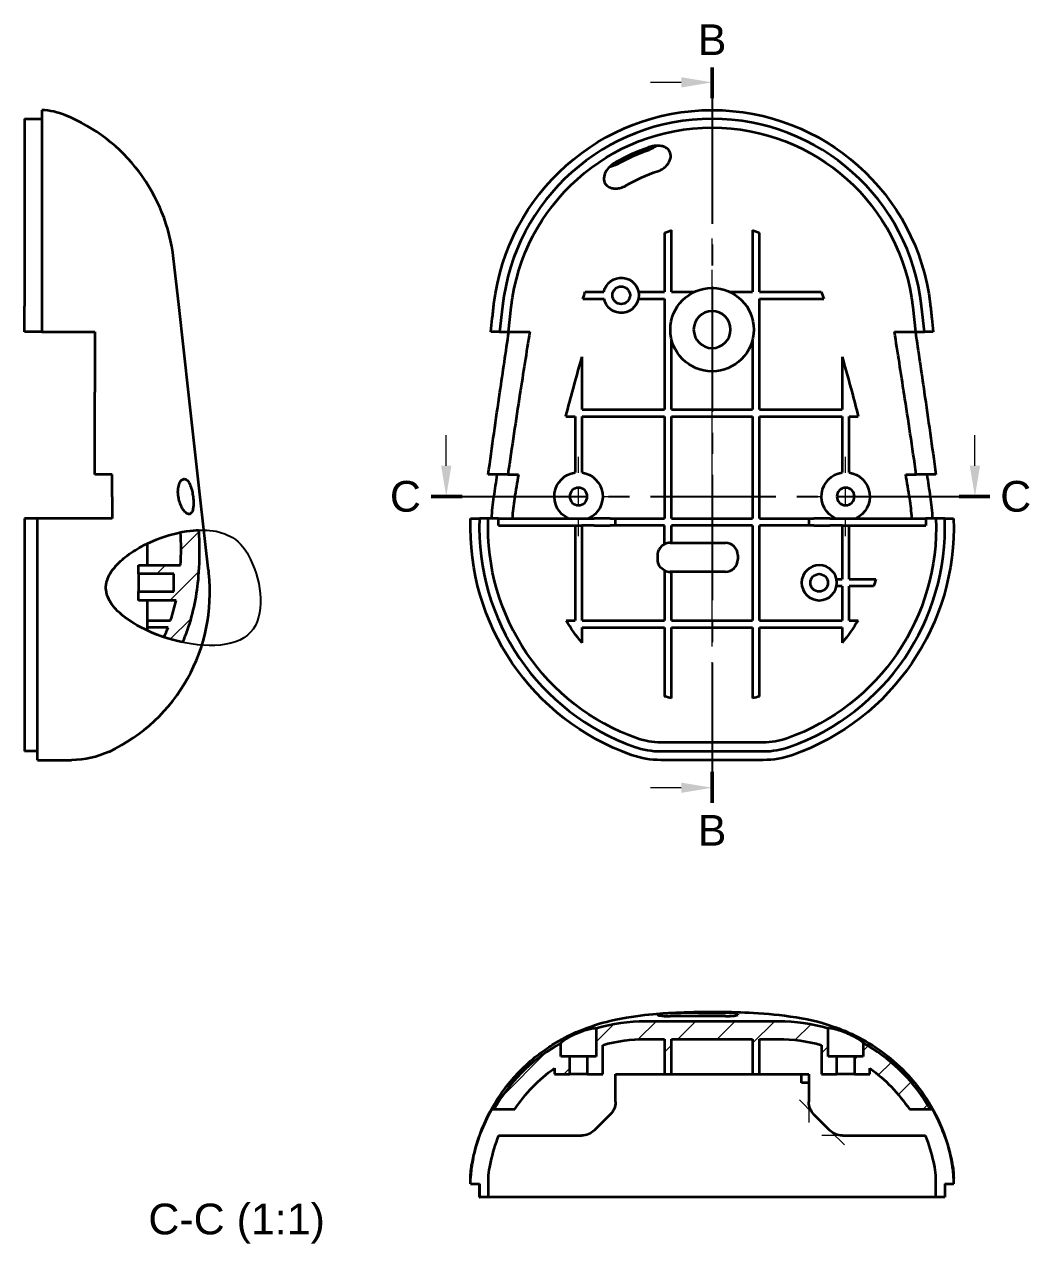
# Model space of a CAD drawing. Header units: millimetres. Extents: x 33 to 268, y 17 to 193.
# Drawn here: x 32.8 to 147.2, y 16.5 to 155.3 of the extents above; entities that cross this region are included whole.
import ezdxf

# ---------------------------------------------------------------- set-up
doc = ezdxf.new("R2010")
doc.units = ezdxf.units.MM
doc.header["$LTSCALE"] = 0.75
doc.linetypes.add('CENTER2', pattern=[28.575000000000003, 19.05, -3.175, 3.175, -3.175])
for name, color, linetype, lineweight in [('Breakout Section', 7, 'Continuous', 25), ('Edge Extensions', 7, 'Continuous', 18), ('Hatching', 7, 'Continuous', 18), ('Section Lines', 7, 'CENTER2', 18), ('Smart Centers', 7, 'CENTER2', 18), ('View Labels', 7, 'Continuous', 18), ('Visible', 7, 'Continuous', 35)]:
    doc.layers.add(name, color=color, linetype=linetype, lineweight=lineweight)
doc.styles.get("Standard").update_dxf_attribs({"font": 'arial.ttf'})
pattern_1 = [(45, (0, 0), (-2.245064030267288, 2.245064030267288), [])]

# ---------------------------------------------------------------- blocks, each defined once
blk = doc.blocks.new('*U7')
at = {"layer": 'Smart Centers', "color": 0, "ltscale": 0.75, "transparency": 16777216}
blk.add_line((0, -36.450011), (0, 43.844778), dxfattribs=at)
blk = doc.blocks.new('*U10')
at = {"layer": 'Smart Centers', "color": 0, "ltscale": 0.75, "transparency": 16777216}
for p, q in [((0, 2.678906), (0, 4.5)), ((-15.058529, 0), (-2.678906, 0)), ((2.678906, 0), (4.5, 0)), ((0, -4.5), (0, -2.678906))]:
    blk.add_line(p, q, dxfattribs=at)
at = {"layer": 'Smart Centers', "color": 0, "linetype": 'Continuous', "ltscale": 0.75, "transparency": 16777216}
for p, q in [((-0.892969, 0), (0.892969, 0)), ((0, -0.892969), (0, 0.892969))]:
    blk.add_line(p, q, dxfattribs=at)
blk = doc.blocks.new('*U11')
at = {"layer": 'Smart Centers', "color": 0, "ltscale": 0.75, "transparency": 16777216}
for p, q in [((0, 2.678906), (0, 4.5)), ((-4.5, 0), (-2.678906, 0)), ((2.678906, 0), (14.716504, 0)), ((0, -4.5), (0, -2.678906))]:
    blk.add_line(p, q, dxfattribs=at)
at = {"layer": 'Smart Centers', "color": 0, "linetype": 'Continuous', "ltscale": 0.75, "transparency": 16777216}
for p, q in [((-0.892969, 0), (0.892969, 0)), ((0, -0.892969), (0, 0.892969))]:
    blk.add_line(p, q, dxfattribs=at)
blk = doc.blocks.new('*U40')
at = {"layer": 'Edge Extensions', "color": 0, "ltscale": 0.75, "transparency": 16777216}
for p, q in [((0.585786, -0.585786), (-1.06066, 1.06066)), ((0, 0.828427), (0, -1.5))]:
    blk.add_line(p, q, dxfattribs=at)
blk = doc.blocks.new('*U41')
at = {"layer": 'Edge Extensions', "color": 0, "ltscale": 0.75, "transparency": 16777216}
for p, q in [((0.828427, 0), (-1.5, 0)), ((-0.585786, 0.585786), (1.06066, -1.06066))]:
    blk.add_line(p, q, dxfattribs=at)

msp = doc.modelspace()

# ---------------------------------------------------------------- hatches: boundary and pattern name
at = {"layer": 'Hatching'}
h = msp.add_hatch(dxfattribs=at)
h.set_pattern_fill('ANSI31', color=256, style=0)
h.set_pattern_definition(pattern_1)
edge = h.paths.add_edge_path(flags=0)
edge.add_spline(control_points=[(50.77186074968302, 84.96019929229087), (50.96413172377165, 85.40846996415198), (51.14436694290463, 85.87169608124535), (52.00522757813907, 88.33890638145667), (52.40182889329752, 90.39200039693068), (52.68521947168276, 93.78038823758915), (52.70969663099924, 95.0698919039225), (52.6626026362162, 96.81415531388728), (52.64238352540086, 97.27753750747065), (52.61536059919903, 97.73969380846388)], knot_values=[-1.666904051452749, -1.666904051452749, -1.666904051452749, -1.666904051452749, -1.540714313881144, -1.540714313881144, -1.016215271734315, -1.016215271734315, -0.6973387276588906, -0.6973387276588906, -0.5824196419992154, -0.5824196419992154, -0.5824196419992154, -0.5824196419992154], degree=3, periodic=0)
edge.add_spline(control_points=[(50.56080414735261, 97.48692197190692), (50.80385933605175, 97.53603819591038), (51.03176765595782, 97.57563262672873), (51.82954002482909, 97.69655666282154), (52.2888177293271, 97.72751944829805), (52.61536059919903, 97.73969380846388)], knot_values=[4.041898615088183, 4.041898615088183, 4.041898615088183, 4.041898615088183, 4.180666245007945, 4.180666245007945, 4.564360746703689, 4.564360746703689, 4.564360746703689, 4.564360746703689], degree=3, periodic=0)
edge.add_line((50.56080414735261, 97.48692197190692), (50.56085186052247, 97.48675880482627))
edge.add_spline(control_points=[(50.56085186052248, 97.48675880482627), (50.6167950050704, 96.40240999215098), (50.63081174121276, 95.30400239139632), (50.58221771105986, 94.06145799161858), (50.57467765531456, 93.90063497921133), (50.56584322750626, 93.73996494215761)], knot_values=[-0.4884053812743921, -0.4884053812743921, -0.4884053812743921, -0.4884053812743921, -0.1664564522186676, -0.1664564522186676, -0.1185431946156045, -0.1185431946156045, -0.1185431946156045, -0.1185431946156045], degree=3, periodic=0)
edge.add_line((50.56584322750626, 93.73996494215761), (45.77924642957712, 93.73996494215761))
edge.add_line((45.77924642957712, 93.73996494215758), (45.77924642957712, 92.73996094212958))
edge.add_line((45.77924642957712, 92.73996094212961), (49.77924642957712, 92.73996094212961))
edge.add_line((49.77924642957712, 92.73996094212961), (49.77924642957712, 90.73997694219356))
edge.add_line((49.77924642957712, 90.73997694219356), (45.77924642957712, 90.73997694219356))
edge.add_line((45.77924642957712, 90.73997694219359), (45.77924642957712, 89.7399729421656))
edge.add_line((45.77924642957712, 89.7399729421656), (50.04185995827905, 89.7399729421656))
edge.add_spline(control_points=[(50.04185995827905, 89.73997294213324), (50.02262292662027, 89.65102133821038), (50.00283885787707, 89.56215174029921), (49.82592833422913, 88.7899378255574), (49.63767349933973, 88.1171707919521), (49.41559666334554, 87.45696894216161)], knot_values=[-1.12568353770662, -1.12568353770662, -1.12568353770662, -1.12568353770662, -1.098578984093929, -1.098578984093929, -0.8899405635062604, -0.8899405635062604, -0.8899405635062604, -0.8899405635062604], degree=3, periodic=0)
edge.add_line((49.41559666334554, 87.45696894216161), (46.77924642957711, 87.45696894216161))
edge.add_line((46.77924642957711, 87.45696894216161), (46.77924642957711, 86.65696894216161))
edge.add_line((46.77924642957711, 86.65696894216158), (49.12740046609301, 86.65696894216158))
edge.add_spline(control_points=[(49.12740046609302, 86.65696894216158), (48.98274051405585, 86.28097005220961), (48.82634542770767, 85.9090880792749), (48.65767425192518, 85.54163598907249)], knot_values=[-0.9839337597024634, -0.9839337597024634, -0.9839337597024634, -0.9839337597024634, -0.8620655015542276, -0.8620655015542276, -0.8620655015542276, -0.8620655015542276], degree=3, periodic=0)
edge.add_line((48.65767425192518, 85.54163598907249), (48.65838402863298, 85.54287140460626))
edge.add_spline(control_points=[(48.65838402863299, 85.54287140460626), (49.41978514615989, 85.28627659696224), (50.14233226944252, 85.09471248647436), (50.77186074968302, 84.96019929229087)], knot_values=[0, 0, 0, 0, 0.5126664677773839, 0.5126664677773839, 0.5126664677773839, 0.5126664677773839], degree=3, periodic=0)
h = msp.add_hatch(dxfattribs=at)
h.set_pattern_fill('ANSI31', color=256, style=0)
h.set_pattern_definition(pattern_1)
edge = h.paths.add_edge_path(flags=0)
edge.add_spline(control_points=[(93.85418031454245, 39.33466328416379), (92.9235142314592, 38.81998555302127), (92.03404506410072, 38.23027253918889), (89.37870801787474, 36.14212071070496), (87.8264809604434, 34.40741173871196), (86.60772025104478, 32.44462507428107)], knot_values=[-1.01342061316361, -1.01342061316361, -1.01342061316361, -1.01342061316361, -0.6931174677612315, -0.6931174677612315, 0, 0, 0, 0], degree=3, periodic=0)
edge.add_ellipse((103.6817432851864, 21.6909872279745), major_axis=(-12.48014875332408, 15.88520510308127), ratio=0.9900336785781508, start_angle=19.64146218851216, end_angle=21.74645515061977)
edge.add_line((86.22853008411197, 31.80774639329774), (88.59632473234727, 31.80774639329774))
edge.add_ellipse((103.6817432851864, 21.6909872279745), major_axis=(-11.2321338779916, 14.29668459277318), ratio=0.9900336785781508, start_angle=-2.57772938940451, end_angle=17.998134371966103, ccw=False)
edge.add_line((93.10418031454245, 36.47806451215612), (93.10418031454245, 35.80774639329773))
edge.add_line((93.10418031454245, 35.80774639329773), (94.85418031454245, 35.80774639329773))
edge.add_line((94.85418031454245, 35.80774639329773), (94.85418031454245, 37.80774639329774))
edge.add_line((94.85418031454245, 37.80774639329774), (93.85418031454245, 37.80774639329774))
edge.add_line((93.85418031454245, 37.80774639329774), (93.85418031454245, 39.33466328416378))
edge = h.paths.add_edge_path(flags=0)
edge.add_spline(control_points=[(135.5006403780404, 32.44462507428059), (134.2818143289958, 34.40751696673938), (132.7294866842035, 36.14230589192274), (130.0741105761229, 38.23040846333595), (129.1847390605818, 38.82004491264254), (128.2541803145424, 39.33466328416379)], knot_values=[-1.388275980473905, -1.388275980473905, -1.388275980473905, -1.388275980473905, -0.6950207525261611, -0.6950207525261611, -0.3747082073370206, -0.3747082073370206, -0.3747082073370206, -0.3747082073370206], degree=3, periodic=0)
edge.add_line((128.2541803145424, 39.33466328416379), (128.2541803145424, 37.80774639329775))
edge.add_line((128.2541803145424, 37.80774639329775), (127.2541803145424, 37.80774639329775))
edge.add_line((127.2541803145424, 37.80774639329775), (127.2541803145424, 35.80774639329775))
edge.add_line((127.2541803145424, 35.80774639329774), (129.0041803145425, 35.80774639329774))
edge.add_line((129.0041803145425, 35.80774639329774), (129.0041803145425, 36.47806451215612))
edge.add_ellipse((118.4266173438984, 21.6909872279745), major_axis=(11.23213387799159, 14.29668459277318), ratio=0.9900336785781508, start_angle=-17.99813437196599, end_angle=2.577729389404624, ccw=False)
edge.add_line((133.5120358967376, 31.80774639329775), (135.8798305449729, 31.80774639329775))
edge.add_ellipse((118.4266173438984, 21.6909872279745), major_axis=(12.4801487533239, 15.8852051030814), ratio=0.990033678578151, start_angle=338.2535448493796, end_angle=340.3585378114856)
edge = h.paths.add_edge_path(flags=0)
edge.add_line((97.85418031454245, 41.00523954809133), (97.85418031454245, 37.80774639329774))
edge.add_line((97.85418031454245, 37.80774639329774), (96.85418031454245, 37.80774639329774))
edge.add_line((96.85418031454245, 37.80774639329774), (96.85418031454245, 35.80774639329773))
edge.add_line((96.85418031454245, 35.80774639329773), (98.60418031454245, 35.80774639329773))
edge.add_line((98.60418031454246, 35.80774639329773), (98.60418031454246, 39.12214624277586))
edge.add_ellipse((103.6817432851864, 21.6909872279745), major_axis=(-11.2321338779916, 14.29668459277318), ratio=0.9900336785781508, start_angle=322.40142360381225, end_angle=338.08562701584674, ccw=False)
edge.add_line((103.5059021964811, 39.80324369292221), (105.6541803147068, 39.80324369292221))
edge.add_line((105.6541803147068, 39.80324369292221), (105.6541803147068, 35.80774639329774))
edge.add_line((105.6541803147068, 35.80774639329773), (106.4541803147218, 35.80774639329773))
edge.add_line((106.4541803147218, 35.80774639329773), (106.454180314271, 39.8032436929222))
edge.add_line((106.454180314271, 39.80324369292221), (115.6541803147065, 39.80324369292222))
edge.add_line((115.6541803147065, 39.80324369292221), (115.6541803147065, 35.80774639329773))
edge.add_line((115.6541803147065, 35.80774639329774), (116.4541803147213, 35.80774639329774))
edge.add_line((116.4541803147213, 35.80774639329774), (116.4541803142702, 39.80324369292221))
edge.add_line((116.4541803142702, 39.80324369292221), (118.6024584326038, 39.80324369292221))
edge.add_ellipse((118.4266173438984, 21.6909872279745), major_axis=(11.23213387799159, 14.29668459277318), ratio=0.9900336785781508, start_angle=21.914372984153204, end_angle=37.598576396187696, ccw=False)
edge.add_line((123.5041803145425, 39.12214624277618), (123.5041803145425, 35.80774639329774))
edge.add_line((123.5041803145425, 35.80774639329774), (125.2541803145424, 35.80774639329774))
edge.add_line((125.2541803145424, 35.80774639329774), (125.2541803145424, 37.80774639329774))
edge.add_line((125.2541803145424, 37.80774639329774), (124.2541803145424, 37.80774639329774))
edge.add_line((124.2541803145424, 37.80774639329774), (124.2541803145424, 41.00523954809133))
edge.add_ellipse((118.4266173438984, 21.6909872279745), major_axis=(12.4801487533239, 15.8852051030814), ratio=0.990033678578151, start_angle=21.36501486217365, end_angle=37.59857639618741)
edge.add_line((118.6219963313488, 41.81571663347194), (103.4863642977361, 41.81571663347194))
edge.add_ellipse((103.6817432851864, 21.6909872279745), major_axis=(-12.48014875332408, 15.88520510308127), ratio=0.9900336785781508, start_angle=322.4014236038119, end_angle=338.6349851378258)

# ---------------------------------------------------------------- linework, layer by layer
at = {"layer": 'Breakout Section', "transparency": 33554432}
msp.add_open_spline([(56.48196053900746, 96.8875466214954, -47.43014209861782), (52.16711974833145, 99.64533533982954, -47.43014209861784), (30.63417477085235, 90.36658658567256, -47.43014209861817), (61.11082934469028, 80.18162295735304, -47.43014209861782), (59.66623699874315, 93.1703286361283, -47.43014209861783), (57.37793491475523, 96.31489327338275, -47.43014209861782), (56.48196053900746, 96.8875466214954, -47.43014209861782)], degree=3, knots=[0, 0, 0, 0, 15.54369240295209, 32.75418316210468, 41.0414216639269, 44.26906105392358, 44.26906105392358, 44.26906105392358, 44.26906105392358], dxfattribs=at)
at = {"layer": 'Section Lines', "lineweight": 50}
for p, q in [((111.05418, 150.401747), (111.05418, 146.901747)), ((79.095651, 101.556969), (82.595651, 101.556969)), ((142.670685, 101.556969), (139.170685, 101.556969)), ((111.05418, 66.706958), (111.05418, 70.206958))]:
    msp.add_line(p, q, dxfattribs=at)
at = {"layer": 'Section Lines'}
for p, q in [((107.55418, 148.701747), (104.05418, 148.701747)), ((80.795651, 105.056969), (80.795651, 108.556969)), ((140.970685, 105.056969), (140.970685, 108.556969)), ((107.55418, 68.406958), (104.05418, 68.406958))]:
    msp.add_line(p, q, dxfattribs=at)
at = {"layer": 'Section Lines', "lineweight": 25}
for p, q in [((111.05418, 146.901747), (111.05418, 70.206958)), ((82.595651, 101.556969), (139.170685, 101.556969))]:
    msp.add_line(p, q, dxfattribs=at)
at = {"layer": 'Section Lines'}
for points in [[(107.55418, 149.28508), (111.05418, 148.701747), (107.55418, 148.118414)], [(81.378984, 105.056969), (80.795651, 101.556969), (80.212318, 105.056969)], [(141.554018, 105.056969), (140.970685, 101.556969), (140.387351, 105.056969)], [(107.55418, 68.990291), (111.05418, 68.406958), (107.55418, 67.823625)]]:
    msp.add_solid(points, dxfattribs=at)
at = {"layer": 'Visible', "extrusion": (0, 1, 0)}
for p, q in [((32.779246, 144.556969), (32.779246, 123.223636)), ((32.779246, 144.556969), (34.779246, 144.556969)), ((34.779246, 145.548637), (34.779246, 123.496291)), ((106.45418, 124.856969), (106.45418, 131.879878)), ((115.65418, 131.879878), (115.65418, 124.856969)), ((105.65418, 131.578078), (105.65418, 124.856969)), ((116.45418, 124.856969), (116.45418, 131.578078)), ((50.342187, 123.415634), (49.754383, 128.670626)), ((96.350344, 124.056969), (98.755076, 124.056969)), ((96.614315, 124.856969), (98.750177, 124.856969)), ((102.669284, 124.056969), (105.65418, 124.056969)), ((102.674183, 124.856969), (105.65418, 124.856969)), ((105.65418, 124.056969), (105.65418, 111.456969)), ((106.45418, 124.856969), (109.036137, 124.856969)), ((113.072224, 124.856969), (115.65418, 124.856969)), ((116.45418, 124.856969), (123.461101, 124.856969)), ((116.45418, 111.456969), (116.45418, 124.056969)), ((116.45418, 124.056969), (123.79248, 124.056969)), ((32.779246, 120.306969), (32.779246, 123.223636)), ((34.779246, 123.496291), (34.779246, 123.340286)), ((34.779246, 123.340286), (34.779246, 120.306969)), ((51.497056, 113.091056), (50.342187, 123.415634)), ((87.202789, 123.223636), (86.876695, 120.306969)), ((87.882926, 120.306969), (88.196597, 123.112524)), ((133.911764, 123.112524), (134.225435, 120.306969)), ((135.231665, 120.306969), (134.905572, 123.223636)), ((34.779246, 120.306969), (32.779246, 120.306969)), ((34.779246, 120.306969), (37.186294, 120.306969)), ((40.779246, 120.306969), (40.779246, 113.438279)), ((86.876695, 120.306969), (85.8717, 120.306969)), ((86.876695, 120.306969), (87.882926, 120.306969)), ((87.882926, 120.306969), (88.200518, 120.306969)), ((88.200518, 120.306969), (90.292028, 120.306969)), ((106.45418, 111.456969), (106.45418, 119.372697)), ((115.65418, 119.372697), (115.65418, 111.456969)), ((131.816333, 120.306969), (133.907842, 120.306969)), ((133.907842, 120.306969), (134.225435, 120.306969)), ((134.225435, 120.306969), (135.231665, 120.306969)), ((136.236661, 120.306969), (135.231665, 120.306969)), ((96.25418, 111.456969), (96.25418, 117.447109)), ((125.85418, 117.447109), (125.85418, 111.456969)), ((40.779246, 104.056969), (40.779246, 113.438279)), ((52.834917, 101.130527), (51.497056, 113.091056)), ((96.25418, 111.456969), (105.65418, 111.456969)), ((106.45418, 111.456969), (115.65418, 111.456969)), ((116.45418, 111.456969), (125.85418, 111.456969)), ((94.40886, 110.656969), (95.45418, 110.656969)), ((95.45418, 110.656969), (95.45418, 104.277723)), ((96.25418, 104.277723), (96.25418, 110.656969)), ((96.25418, 110.656969), (105.65418, 110.656969)), ((105.65418, 110.656969), (105.65418, 99.056969)), ((106.45418, 99.056969), (106.45418, 110.656969)), ((106.45418, 110.656969), (115.65418, 110.656969)), ((115.65418, 110.656969), (115.65418, 99.056969)), ((116.45418, 99.056969), (116.45418, 110.656969)), ((116.45418, 110.656969), (125.85418, 110.656969)), ((125.85418, 110.656969), (125.85418, 104.277723)), ((126.65418, 104.277723), (126.65418, 110.656969)), ((126.65418, 110.656969), (127.6995, 110.656969)), ((42.779246, 104.056969), (40.779246, 104.056969)), ((42.779246, 101.519552), (42.779246, 104.056969)), ((87.810185, 104.056969), (85.574612, 104.056969)), ((87.810185, 104.056969), (89.004985, 104.056969)), ((133.103376, 104.056969), (134.298176, 104.056969)), ((136.533749, 104.056969), (134.298176, 104.056969)), ((42.779246, 101.519552), (42.779246, 99.056969)), ((53.698992, 93.405658), (52.834917, 101.130527)), ((34.279246, 99.056969), (32.779246, 99.056969)), ((32.779246, 99.056969), (32.779246, 73.071255)), ((34.938413, 99.056969), (34.279246, 99.056969)), ((34.279246, 72.128398), (34.279246, 99.056969)), ((36.601706, 99.056969), (34.938413, 99.056969)), ((37.180806, 99.056969), (36.601706, 99.056969)), ((42.779246, 99.056969), (37.180806, 99.056969)), ((83.572368, 99.056969), (84.573055, 99.056969)), ((85.573796, 99.056969), (84.573055, 99.056969)), ((85.705012, 99.056969), (85.573796, 99.056969)), ((85.827681, 99.056969), (85.705012, 99.056969)), ((86.751367, 99.056969), (85.827681, 99.056969)), ((86.751367, 99.056969), (96.225753, 99.056969)), ((96.225753, 99.056969), (97.639967, 99.056969)), ((99.468394, 99.056969), (97.639967, 99.056969)), ((99.468394, 99.056969), (100.05418, 99.056969)), ((100.05418, 99.056969), (105.65418, 99.056969)), ((100.05418, 98.256969), (100.05418, 99.056969)), ((106.45418, 99.056969), (115.65418, 99.056969)), ((116.45418, 99.056969), (122.05418, 99.056969)), ((122.05418, 99.056969), (122.639967, 99.056969)), ((122.05418, 99.056969), (122.05418, 98.256969)), ((124.468394, 99.056969), (122.639967, 99.056969)), ((124.468394, 99.056969), (125.882607, 99.056969)), ((125.882607, 99.056969), (135.356994, 99.056969)), ((136.28068, 99.056969), (135.356994, 99.056969)), ((136.403349, 99.056969), (136.28068, 99.056969)), ((136.534565, 99.056969), (136.403349, 99.056969)), ((137.535306, 99.056969), (136.534565, 99.056969)), ((137.535306, 99.056969), (138.535992, 99.056969)), ((86.72626, 98.256969), (96.225753, 98.256969)), ((95.45418, 98.256969), (95.45418, 87.456969)), ((97.639967, 98.256969), (96.225753, 98.256969)), ((96.25418, 87.456969), (96.25418, 98.256969)), ((97.639967, 98.256969), (99.468394, 98.256969)), ((100.05418, 98.256969), (99.468394, 98.256969)), ((105.65418, 98.256969), (100.05418, 98.256969)), ((105.65418, 96.142198), (105.65418, 98.256969)), ((106.45418, 96.286969), (106.45418, 98.256969)), ((115.65418, 98.256969), (106.45418, 98.256969)), ((115.65418, 98.256969), (115.65418, 87.456969)), ((116.45418, 87.456969), (116.45418, 98.256969)), ((122.05418, 98.256969), (116.45418, 98.256969)), ((122.639967, 98.256969), (122.05418, 98.256969)), ((122.639967, 98.256969), (124.468394, 98.256969)), ((125.882607, 98.256969), (124.468394, 98.256969)), ((125.85418, 98.256969), (125.85418, 92.139969)), ((125.882607, 98.256969), (135.382101, 98.256969)), ((126.65418, 92.139969), (126.65418, 98.256969)), ((46.779246, 93.739965), (46.779246, 96.209601)), ((106.27418, 96.286969), (106.45418, 96.286969)), ((106.45418, 96.286969), (112.57418, 96.286969)), ((104.87418, 94.386969), (104.87418, 94.886969)), ((113.97418, 94.886969), (113.97418, 94.386969)), ((45.779246, 93.739965), (50.565843, 93.739965)), ((45.779246, 92.739961), (45.779246, 93.739965)), ((53.729789, 93.130334), (53.698992, 93.405658)), ((105.65418, 93.13174), (105.65418, 87.456969)), ((49.779246, 92.739961), (45.779246, 92.739961)), ((45.779246, 92.739961), (45.779246, 90.739977)), ((49.779246, 90.739977), (49.779246, 92.739961)), ((53.763933, 92.825085), (53.745825, 92.986969)), ((106.45418, 92.986969), (106.27418, 92.986969)), ((106.45418, 87.456969), (106.45418, 92.986969)), ((108.662883, 92.986969), (106.45418, 92.986969)), ((112.57418, 92.986969), (108.662883, 92.986969)), ((125.207772, 92.139969), (125.85418, 92.139969)), ((126.65418, 92.139969), (129.677251, 92.139969)), ((45.779246, 90.739977), (49.779246, 90.739977)), ((45.779246, 89.739973), (45.779246, 90.739977)), ((125.85418, 91.339969), (125.207772, 91.339969)), ((125.85418, 91.339969), (125.85418, 87.456969)), ((126.65418, 87.456969), (126.65418, 91.339969)), ((129.435859, 91.339969), (126.65418, 91.339969)), ((50.04186, 89.739973), (45.779246, 89.739973)), ((46.779246, 87.456969), (46.779246, 89.739973)), ((46.779246, 87.456969), (49.415597, 87.456969)), ((46.779246, 86.656969), (46.779246, 87.456969)), ((94.436379, 87.456969), (95.45418, 87.456969)), ((96.25418, 87.456969), (105.65418, 87.456969)), ((106.45418, 87.456969), (115.65418, 87.456969)), ((116.45418, 87.456969), (125.85418, 87.456969)), ((126.65418, 87.456969), (127.671982, 87.456969)), ((49.1274, 86.656969), (46.779246, 86.656969)), ((46.779246, 86.289726), (46.779246, 86.656969)), ((96.25418, 84.906852), (96.25418, 86.656969)), ((96.25418, 86.656969), (105.65418, 86.656969)), ((105.65418, 86.656969), (105.65418, 78.805842)), ((106.45418, 78.592443), (106.45418, 86.656969)), ((106.45418, 86.656969), (115.65418, 86.656969)), ((115.65418, 86.656969), (115.65418, 78.592443)), ((116.45418, 78.805842), (116.45418, 86.656969)), ((116.45418, 86.656969), (125.85418, 86.656969)), ((125.85418, 86.656969), (125.85418, 84.906852)), ((32.779246, 73.071255), (32.779246, 72.556969)), ((34.279246, 72.556969), (32.779246, 72.556969)), ((116.885132, 73.556969), (105.223228, 73.556969)), ((105.223228, 72.556969), (116.885132, 72.556969)), ((34.279246, 71.556969), (34.279246, 72.128398)), ((34.279246, 71.556969), (34.728204, 71.556969)), ((34.728204, 71.556969), (35.931827, 71.556969)), ((35.931827, 71.556969), (38.153341, 71.556969)), ((116.885132, 71.556969), (105.223228, 71.556969))]:
    msp.add_line(p, q, dxfattribs=at)
at = {"layer": 'Visible'}
for p, q in [((118.621996, 41.815717), (103.486364, 41.815717)), ((104.87418, 42.549874), (104.87418, 42.59096)), ((112.57418, 42.405199), (106.27418, 42.405199)), ((109.490249, 42.774325), (112.57418, 42.774325)), ((113.97418, 42.617726), (113.97418, 42.561798)), ((97.85418, 41.00524), (97.85418, 37.807746)), ((124.25418, 37.807746), (124.25418, 41.00524)), ((93.85418, 37.807746), (93.85418, 39.334663)), ((98.60418, 35.807746), (98.60418, 39.122146)), ((103.505902, 39.803244), (105.65418, 39.803244)), ((105.65418, 39.803244), (105.65418, 35.807746)), ((106.45418, 35.807746), (106.45418, 39.803244)), ((106.45418, 39.803244), (115.65418, 39.803244)), ((115.65418, 39.803244), (115.65418, 35.807746)), ((116.45418, 35.807746), (116.45418, 39.803244)), ((116.45418, 39.803244), (118.602458, 39.803244)), ((123.50418, 39.122146), (123.50418, 35.807746)), ((128.25418, 39.334663), (128.25418, 37.807746)), ((94.85418, 37.807746), (93.85418, 37.807746)), ((94.85418, 35.807746), (94.85418, 37.807746)), ((96.85418, 37.807746), (94.85418, 37.807746)), ((97.85418, 37.807746), (96.85418, 37.807746)), ((96.85418, 37.807746), (96.85418, 35.807746)), ((125.25418, 37.807746), (124.25418, 37.807746)), ((125.25418, 35.807746), (125.25418, 37.807746)), ((127.25418, 37.807746), (125.25418, 37.807746)), ((128.25418, 37.807746), (127.25418, 37.807746)), ((127.25418, 37.807746), (127.25418, 35.807746)), ((93.10418, 36.478065), (93.10418, 35.807746)), ((129.00418, 35.807746), (129.00418, 36.478065)), ((93.10418, 35.807746), (94.85418, 35.807746)), ((96.85418, 35.807746), (94.85418, 35.807746)), ((96.85418, 35.807746), (98.60418, 35.807746)), ((100.05418, 35.807746), (105.65418, 35.807746)), ((100.05418, 32.636174), (100.05418, 35.807746)), ((105.65418, 35.807746), (106.45418, 35.807746)), ((106.45418, 35.807746), (115.65418, 35.807746)), ((115.65418, 35.807746), (116.45418, 35.807746)), ((116.45418, 35.807746), (122.05418, 35.807746)), ((121.24818, 34.807746), (121.24818, 35.807746)), ((122.05418, 34.807746), (121.24818, 34.807746)), ((122.05418, 35.807746), (122.05418, 32.636174)), ((123.50418, 35.807746), (125.25418, 35.807746)), ((127.25418, 35.807746), (125.25418, 35.807746)), ((127.25418, 35.807746), (129.00418, 35.807746)), ((85.973175, 31.807746), (86.222855, 31.807746)), ((86.22853, 31.807746), (86.222855, 31.807746)), ((86.22853, 31.807746), (88.596325, 31.807746)), ((99.468394, 31.22196), (97.639967, 29.393533)), ((124.468394, 29.393533), (122.639967, 31.22196)), ((133.512036, 31.807746), (135.879831, 31.807746)), ((135.885505, 31.807746), (135.879831, 31.807746)), ((135.885505, 31.807746), (136.135185, 31.807746)), ((86.751367, 28.807746), (96.225753, 28.807746)), ((125.882607, 28.807746), (135.356994, 28.807746)), ((83.858768, 26.240718), (83.729, 25.630206)), ((83.747304, 25.630206), (83.870478, 26.209306)), ((85.827681, 25.791046), (85.705012, 25.214383)), ((136.403349, 25.214383), (136.28068, 25.791046)), ((138.237883, 26.209306), (138.361057, 25.630206)), ((138.249593, 26.240718), (138.379361, 25.630206)), ((83.55418, 23.307746), (83.55418, 23.966913)), ((83.572368, 23.307746), (83.572368, 23.966913)), ((85.573796, 23.966913), (85.573796, 21.807746)), ((136.534565, 21.807746), (136.534565, 23.966913)), ((138.535992, 23.966913), (138.535992, 23.307746)), ((138.55418, 23.307746), (138.55418, 23.966913)), ((83.572368, 23.307746), (83.55418, 23.307746)), ((83.572368, 23.307746), (84.573055, 23.307746)), ((84.55418, 23.307746), (84.55418, 21.807746)), ((84.573055, 23.307746), (84.573055, 21.807746)), ((137.535306, 23.307746), (137.535306, 21.807746)), ((137.535306, 23.307746), (138.535992, 23.307746)), ((137.55418, 23.307746), (137.55418, 21.807746)), ((138.55418, 23.307746), (138.535992, 23.307746)), ((84.55418, 21.807746), (84.573055, 21.807746)), ((85.573796, 21.807746), (84.573055, 21.807746)), ((102.55765, 21.807746), (85.573796, 21.807746)), ((105.223228, 21.807746), (102.55765, 21.807746)), ((116.885132, 21.807746), (105.223228, 21.807746)), ((119.55071, 21.807746), (116.885132, 21.807746)), ((136.534565, 21.807746), (119.55071, 21.807746)), ((137.535306, 21.807746), (136.534565, 21.807746)), ((137.535306, 21.807746), (137.55418, 21.807746))]:
    msp.add_line(p, q, dxfattribs=at)
for centre, radius in [((100.71218, 124.468969), 1), ((111.05418, 120.556969), 4.75), ((123.24818, 91.739969), 0.9999999999999984)]:
    msp.add_circle(centre, radius, dxfattribs=at)
at = {"layer": 'Visible', "extrusion": (1e-16, 0, -1)}
for centre, radius in [((-111.05418, 120.556969), 2.1), ((-95.85418, 101.556969), 1), ((-126.25418, 101.556969), 1), ((-123.24818, 91.739969), 1.999999999999999)]:
    msp.add_circle(centre, radius, dxfattribs=at)
at = {"layer": 'Visible'}
for centre, radius, start, end in [((34.414346, 137.556969), 8, 67.790148, 87.385689), ((29.878346, 126.447302), 20, 6.382364, 67.790148), ((111.05418, 120.556969), 24, 6.37937, 173.62063), ((111.05418, 98.056969), 26.49999999999999, 177.837382, 250.537049), ((111.05418, 98.056969), 26.49999999999999, 289.462951, 2.162618), ((16.798379, 95.568381), 33.8169297705647, 356.900616, 3.252039), ((106.27418, 94.886969), 1.4, 116.286321, 152.178502), ((106.27418, 94.886969), 1.399999999999999, 90, 116.286321), ((112.57418, 94.886969), 1.4, 0, 90), ((112.57418, 94.386969), 1.4, 270, 0), ((106.27418, 94.386969), 1.399999999999999, 243.713679, 270), ((33.887896, 90.601762), 20, 295.246755, 6.382364), ((28.991015, 94.287146), 21.53636177923347, 341.509567, 347.81087), ((105.223228, 81.556969), 8.999999999999972, 250.537049, 270), ((116.885132, 81.556969), 9.000000000000012, 270, 289.462951), ((108.865948, -39.196257), 81.97295947676209, 89.563635, 91.811843), ((112.588755, 31.415088), 11.35919477006055, 86.959199, 89.832255), ((103.445687, 21.991309), 19.81890325686061, 118.944191, 148.167237), ((118.662674, 21.991309), 19.81890306521366, 31.832763, 61.055809), ((91.567309, 23.966897), 7.994940688363953, 167.992178, 179.999888), ((91.569398, 23.966898), 5.995602164073748, 167.990923, 179.999859), ((130.538963, 23.966898), 5.995602164074015, 0.000141, 12.009077), ((130.541052, 23.966897), 7.994940688363194, 0.000112, 12.007822)]:
    msp.add_arc(centre, radius, start, end, dxfattribs=at)
at = {"layer": 'Visible', "extrusion": (1e-16, 0, -1)}
for centre, radius, start, end in [((-111.054168, 120.551202), 24.99765018119578, 6.766023, 173.233984), ((-111.05418, 120.556969), 23, 6.37937, 173.62063), ((-111.052378, 120.427748), 22.10109345763542, 60.406398, 70.799486), ((-111.048418, 120.237548), 21.99069155996975, 60.564953, 71.009009), ((-102.950117, 143.796444), 2.921176360496362, 232.285558, 251.185824), ((-98.808875, 141.8969), 2.88760424132468, 240.259703, 258.678639), ((-110.929994, 118.804373), 13.82033791664421, 67.558325, 71.103655), ((-111.178366, 118.804373), 13.82033791658383, 108.896345, 112.441675), ((-100.71218, 124.468969), 2.000000000000001, 11.186312, 348.111956), ((-95.85418, 101.556969), 2.750000000000001, 294.619977, 81.636398), ((-95.85418, 101.556969), 2.750000000000001, 98.363602, 245.380023), ((-126.25418, 101.556969), 2.750000000000001, 294.619977, 81.636398), ((-126.25418, 101.556969), 2.75, 98.363602, 245.380023), ((-111.05418, 98.056969), 27.5, 289.462951, 2.083942), ((-111.05418, 98.056969), 25.5, 289.462951, 2.24747), ((-111.05418, 98.056969), 25.5, 177.75253, 250.537049), ((-111.05418, 98.056969), 27.5, 177.916058, 250.537049), ((-106.27418, 94.886969), 1.400000000296935, 0, 27.821498), ((-106.27418, 94.386969), 1.399999999902257, 296.286321, 0), ((-110.959049, 97.311882), 19.23844913253592, 319.849015, 329.186123), ((-111.15769, 97.305909), 19.22819386099805, 210.811382, 220.15348), ((-111.051635, 97.433769), 19.3941270757335, 283.712729, 286.158983), ((-111.056725, 97.433769), 19.39412707572664, 253.841017, 256.287271), ((-105.223228, 81.556969), 7.999999999999978, 270, 289.462951), ((-116.885132, 81.556969), 8.000000000000012, 250.537049, 270), ((-105.223228, 81.556969), 10, 270, 289.462951), ((-116.885132, 81.556969), 10, 250.537049, 270)]:
    msp.add_arc(centre, radius, start, end, dxfattribs=at)
at = {"layer": 'Visible', "extrusion": (-2e-16, 0, -1)}
msp.add_arc((-38.153071, 81.556969), 10, 244.753245, 270, dxfattribs=at)
at = {"layer": 'Visible', "extrusion": (0, 0, -1)}
for centre, radius, start, end in [((-98.05418, 32.636174), 1.999999999999999, 180, 225), ((-124.05418, 32.636174), 1.999999999999999, 315, 0), ((-96.225753, 30.807746), 2, 225, 270), ((-125.882607, 30.807746), 2, 270, 315), ((-91.55418, 23.966913), 8, 0, 12), ((-130.55418, 23.966913), 8, 168, 180)]:
    msp.add_arc(centre, radius, start, end, dxfattribs=at)
at = {"layer": 'Visible', "extrusion": (1e-16, 0, -1)}
for centre, major_axis, ratio, start_param, end_param in [((97.304843, 28.992809), (15.81016563237815, 179.9073869604501), 0.1107415141696267, -1.150145889526155, -1.091961200538702), ((92.590967, -24.647437), (14.22914907101878, 161.9166482687596), 0.1107415141733793, -0.591298788566355, -0.5598479686516034), ((124.803517, 28.992809), (-15.81016563239631, 179.9073869605416), 0.1107415141695831, 1.091961200538974, 1.150145889526391), ((95.733551, 11.112727), (15.81016562030106, 179.9073869058985), 0.1107415141920228, -1.054045887124077, -1.037654709975019)]:
    msp.add_ellipse(centre, major_axis=major_axis, ratio=ratio, start_param=start_param, end_param=end_param, dxfattribs=at)
at = {"layer": 'Visible'}
for centre, major_axis, ratio, start_param, end_param in [((97.304843, 28.992809), (14.22914906973421, 161.916648267165), 0.1107415141683093, 1.03335515262608, 1.098501575526884), ((124.803517, 28.992809), (-14.22914906975207, 161.9166482672482), 0.1107415141682693, -1.098501575527157, -1.033355152626397), ((95.733551, 11.112727), (14.22914906709372, 161.9166482563217), 0.1107415141723528, 0.9691478954922959, 0.9896854983899867), ((126.374809, 11.112727), (-14.22914906713533, 161.9166482564941), 0.110741514172287, -0.9896854983907128, -0.9691478954930545), ((103.681743, 21.690987), (-12.48014875097321, 15.8852051049083), 0.9900336785764235, -0.6610670184372751, -0.376300619651784), ((106.27418, 42.561798), (-1.40000000001279, 2.7012e-12), 0.1118563101086608, 0.5911521629721466, 1.570796326795112), ((112.57418, 42.617726), (-1.400000014640128, 1.021035e-10), 0.111856308939975, 4.678217508778488, 4.712388980392847), ((112.57418, 42.561798), (1.399999999999635, 8.167e-13), 0.1118563101097117, 4.712388980384623, 6.28318530717437), ((112.57418, 42.617726), (-1.399999999999635, 1.1842e-12), 0.1118563101102754, 3.141592653597355, 4.255878133390347), ((118.426617, 21.690987), (12.48014875097156, 15.88520510490958), 0.9900336785764221, 0.3763006196516805, 0.6610670184371723), ((103.681743, 21.690987), (-12.48014872225191, 15.88520512768468), 0.9900336786218149, 0.3459914062239398, 0.383006710797092), ((118.426617, 21.690987), (12.48014875606185, 15.88520510091837), 0.9900336785726187, -0.3830067086642586, -0.3459914040886021)]:
    msp.add_ellipse(centre, major_axis=major_axis, ratio=ratio, start_param=start_param, end_param=end_param, dxfattribs=at)
at = {"layer": 'Visible', "extrusion": (1e-16, 0, -0.9999999999999998)}
msp.add_ellipse((129.517394, -24.647437), major_axis=(-14.22914907102551, 161.9166482687749), ratio=0.1107415141733932, start_param=0.5598479686517633, end_param=0.5912987885665048, dxfattribs=at)
at = {"layer": 'Visible', "extrusion": (1e-16, 0, -0.9999999999999996)}
msp.add_ellipse((126.374809, 11.112727), major_axis=(-15.81016562035876, 179.9073869061563), ratio=0.110741514191919, start_param=1.037654709975897, end_param=1.054045887124922, dxfattribs=at)
at = {"layer": 'Visible', "extrusion": (0, 0, -1)}
for centre, major_axis, ratio, start_param, end_param in [((103.681743, 21.690987), (-11.23213387797451, 14.29668459278414), 0.9900336785785295, 0.3859586706489169, 0.6610670185829491), ((118.426617, 21.690987), (11.23213387797276, 14.29668459278551), 0.9900336785785281, -0.6610670185828273, -0.3859586706487938), ((103.681743, 21.690987), (-11.23213387812229, 14.29668459267069), 0.9900336785780584, -0.3170821036767206, 0.0454421421260101), ((118.426617, 21.690987), (11.23213387812231, 14.29668459267068), 0.9900336785780603, -0.0454421421260114, 0.3170821036767186)]:
    msp.add_ellipse(centre, major_axis=major_axis, ratio=ratio, start_param=start_param, end_param=end_param, dxfattribs=at)
at = {"layer": 'Visible'}
for points, knots in [([(104.8752901279895, 138.5980955270988), (104.9495220820608, 138.6228962200669), (105.0223906238043, 138.6510110079826), (105.1870415730918, 138.7234553540073), (105.2767539483338, 138.7697314287171), (105.52120456187, 138.9152481442774), (105.662138532849, 139.0238174824759), (105.956699793136, 139.3069123143407), (106.087893754584, 139.4868739301439), (106.303151836084, 139.9057826039175), (106.357849124206, 140.1449722658657), (106.3455873712864, 140.5948185779081), (106.2720782146789, 140.8055574033524), (106.0220147052732, 141.1253202022143), (105.8648941393185, 141.2458642822969), (105.5047845124354, 141.4043112128051), (105.3166941614872, 141.4530282402381), (104.9459994439748, 141.4913855183478), (104.7746775094456, 141.4923683215095), (104.4487619744668, 141.4635264323388), (104.2985286994535, 141.4395501855876), (104.0574935430086, 141.3837309839006), (103.9681844204333, 141.3592969224133), (103.8474779464031, 141.3210755745386), (103.8155972128734, 141.3104794175827), (103.7838786148477, 141.299433346275)], [-0.9951181969385611, -0.9951181969385611, -0.9951181969385611, -0.9951181969385611, -0.9714900274764259, -0.9714900274764259, -0.9404680901118938, -0.9404680901118938, -0.8827322393640089, -0.8827322393640089, -0.8007735487274205, -0.8007735487274205, -0.6916192086139094, -0.6916192086139094, -0.5767915519231118, -0.5767915519231118, -0.4814720202087789, -0.4814720202087789, -0.4039594920341297, -0.4039594920341297, -0.3453517841777949, -0.3453517841777949, -0.2976950228272897, -0.2976950228272897, -0.2696376286605248, -0.2696376286605248, -0.2595100493482047, -0.2595100493482047, -0.2595100493482047, -0.2595100493482047]), ([(100.1378688085933, 139.6457556619054), (100.126545692201, 139.6393248836975), (100.1152550643582, 139.6328314930509), (100.0272021981072, 139.5815567517352), (99.9522928539136, 139.5341513148328), (99.76922258306878, 139.4088203680515), (99.664776046915, 139.3283525192495), (99.35358251770049, 139.060020587433), (99.17748587561437, 138.8621403126888), (98.89311167530649, 138.438430123973), (98.79716314307007, 138.2149329491676), (98.702121740047, 137.7469250595797), (98.72649426028511, 137.5076454295069), (98.90523632402619, 137.1185907966066), (99.04363172960984, 136.9604584068553), (99.37829924261132, 136.7491025330848), (99.55442670076809, 136.679808738857), (99.91507171628109, 136.6156880442259), (100.0884554201675, 136.608042780222), (100.4438085891324, 136.6434550387012), (100.6207529414769, 136.6825693864366), (100.8927677397751, 136.7789887609104), (100.9858020501524, 136.8185552904403), (101.1284754532989, 136.8896665528213), (101.1790109178564, 136.9170023648654), (101.2286495386524, 136.9459790853459)], [-1.220528994021872, -1.220528994021872, -1.220528994021872, -1.220528994021872, -1.216607804655008, -1.216607804655008, -1.18985639956625, -1.18985639956625, -1.149174780225582, -1.149174780225582, -1.059897938496804, -1.059897938496804, -0.9600550662526107, -0.9600550662526107, -0.8401273923356466, -0.8401273923356466, -0.7349991915966368, -0.7349991915966368, -0.6542029520772668, -0.6542029520772668, -0.5912157362374846, -0.5912157362374846, -0.5328297736681624, -0.5328297736681624, -0.5019834422856643, -0.5019834422856643, -0.484647685319463, -0.484647685319463, -0.484647685319463, -0.484647685319463]), ([(85.87170009051806, 120.3069689421616), (85.92807777329836, 120.8091142963156), (85.9844920793621, 121.3112801473553), (86.09814973998982, 122.3223685017279), (86.15539980996073, 122.8313422942597), (86.21268266040352, 123.3402857023272)], [-0.3052369338126919, -0.3052369338126919, -0.3052369338126919, -0.3052369338126919, -0.1536470780109902, -0.1536470780109902, 0, 0, 0, 0]), ([(86.21268266040352, 123.3402857023272), (86.21561019828916, 123.3662961242444), (86.21857652788638, 123.392302834044), (86.22458619007558, 123.4443042582732), (86.22762966573644, 123.4703002567573), (86.23071171301125, 123.4962910353588)], [-0.0157042606970225, -0.0157042606970225, -0.0157042606970225, -0.0157042606970225, -0.0078518636574333, -0.0078518636574333, 0, 0, 0, 0]), ([(135.87764891607, 123.4962910353588), (135.8807309653966, 123.4703002394663), (135.8837744430548, 123.4443042236892), (135.8897841051402, 123.3923027994503), (135.8927504327384, 123.3662961069453), (135.8956779686778, 123.3402857023272)], [-0.015704259182171, -0.015704259182171, -0.015704259182171, -0.015704259182171, -0.0078523910598061, -0.0078523910598061, 0, 0, 0, 0]), ([(135.8956779686778, 123.3402857023271), (135.9530381517979, 122.8306552132842), (136.010365469845, 122.3209942224489), (136.124022941256, 121.3099058471675), (136.1803599995673, 120.8084271912281), (136.2366605385632, 120.3069689421616)], [-0.3074808502381292, -0.3074808502381292, -0.3074808502381292, -0.3074808502381292, -0.1536263304916725, -0.1536263304916725, -0.002243885016761, -0.002243885016761, -0.002243885016761, -0.002243885016761]), ([(50.28774425441406, 101.6884078752879), (50.28593416751755, 101.7030004539204), (50.28421825078294, 101.7175511231751), (50.28259611201247, 101.7320531103018), (50.25512715303375, 101.9776267301704), (50.25355974870945, 102.2359465734899), (50.30823934261753, 102.6995468736558), (50.36395590136089, 102.9049669526416), (50.50637623373223, 103.2370901337463), (50.60570566587739, 103.3771492174482), (50.82219827034714, 103.5443799523835), (50.93913106764921, 103.5715233271156), (51.15420312874448, 103.5273263542953), (51.26785494957585, 103.4539096387028), (51.47960118102492, 103.202739088671), (51.57797747558106, 103.0248687712555), (51.73642690266206, 102.6365471371084), (51.80877421233162, 102.404364482973), (51.91457681212523, 101.9501650288592), (51.9531346194708, 101.7346267350031), (51.98084400383596, 101.5266740210671)], [-0.0043943920617428, -0.0043943920617428, -0.0043943920617428, -0.0043943920617428, 0, 0, 0, 0.0744137169822232, 0.0744137169822232, 0.1488274339644463, 0.1488274339644463, 0.2316425543268088, 0.2316425543268088, 0.3144576746891714, 0.3144576746891714, 0.3962726226197957, 0.3962726226197957, 0.4780875705504201, 0.4780875705504201, 0.554133376007114, 0.554133376007114, 0.6157333337158823, 0.6157333337158823, 0.6157333337158823, 0.6157333337158823]), ([(51.98084400383596, 101.5266740210671), (51.99742877932476, 101.4022090013048), (52.01007352589659, 101.2777643105099), (52.02821744744688, 101.0141917292973), (52.03231343351399, 100.876690320359), (52.02821358630171, 100.5767588048241), (52.01631640540108, 100.4201898287093), (51.96433852765586, 100.0825048389582), (51.91559202850112, 99.92136251626313), (51.77958866440713, 99.67225068387548), (51.69124930735415, 99.59447698800226), (51.48001213143107, 99.53814910710162), (51.35638941993602, 99.57032299305315), (51.10795903424151, 99.7402667146874), (50.98441142810043, 99.87145992570518), (50.76243156617784, 100.1970434612211), (50.66324724599144, 100.3815892712633), (50.4917983540181, 100.7932611724463), (50.41954504881869, 101.0163102644462), (50.33208559333434, 101.3952041432474), (50.30597316078092, 101.5414498757333), (50.28774425441406, 101.688407875288)], [-0.6701688367969467, -0.6701688367969467, -0.6701688367969467, -0.6701688367969467, -0.6324701292145495, -0.6324701292145495, -0.5892073318003654, -0.5892073318003654, -0.5339286346146334, -0.5339286346146334, -0.4565442655106743, -0.4565442655106743, -0.372839172208965, -0.372839172208965, -0.2810365834020923, -0.2810365834020923, -0.1944216473302754, -0.1944216473302754, -0.1179420748510435, -0.1179420748510435, -0.0445200690016088, -0.0445200690016088, 0, 0, 0, 0]), ([(50.77186074968086, 84.96019929229087), (49.42763838749852, 85.24742322147826), (47.65930314091747, 85.79476735754139), (45.00322609074828, 87.20670078448121), (44.09074171731663, 87.8314073024011), (42.95886121688272, 88.95410644849152), (42.60746931805988, 89.41185426703188), (42.22397551174617, 90.1909793299238), (42.10977698733768, 90.52914010808492), (42.04680444186488, 91.1125431108906), (42.04205274008018, 91.42169903531995), (42.20239144401785, 92.08092680753685), (42.30991496841852, 92.34887866899025), (42.60500600158775, 92.90946971236662), (42.80373300725659, 93.19514968513033), (43.36917018440362, 93.8851476406521), (43.80142346472712, 94.29674572094972), (44.88317625126183, 95.14969914986646), (45.50257798388338, 95.53752895638728), (47.00668719532404, 96.35497165266295), (47.95648486246864, 96.74922707475504), (49.79494167168377, 97.34076733322972), (50.59447495811764, 97.50934906008786), (51.8295400248262, 97.69655666282154), (52.28881772932436, 97.72751944829808), (52.61536059919672, 97.73969380846388)], [0, 0, 0, 0, 1.094688726496049, 1.094688726496049, 1.746169795680315, 1.746169795680315, 2.153117885909159, 2.153117885909159, 2.415332026417723, 2.415332026417723, 2.574749067955079, 2.574749067955079, 2.690917926382591, 2.690917926382591, 2.830704906392305, 2.830704906392305, 3.059206774319139, 3.059206774319139, 3.335530336904526, 3.335530336904526, 3.755515075163041, 3.755515075163041, 4.180666245007945, 4.180666245007945, 4.564360746703689, 4.564360746703689, 4.564360746703689, 4.564360746703689]), ([(52.61536059919672, 97.73969380846388), (52.64238352539724, 97.27753750747065), (52.6626026362137, 96.81415531388728), (52.7096966309964, 95.0698919039225), (52.68521947167937, 93.78038823758915), (52.40182889329481, 90.39200039693068), (52.00522757813633, 88.33890638145668), (51.14436694290271, 85.87169608124533), (50.96413172376924, 85.40846996415198), (50.77186074968086, 84.96019929229087)], [-1.666904051452749, -1.666904051452749, -1.666904051452749, -1.666904051452749, -1.551984965793074, -1.551984965793074, -1.233108421717649, -1.233108421717649, -0.708609379570821, -0.708609379570821, -0.5824196419992153, -0.5824196419992153, -0.5824196419992153, -0.5824196419992153]), ([(53.72978890708691, 93.13033448209661), (53.73466304723661, 93.08675946925698), (53.73845800027448, 93.05268450586195), (53.74380666907928, 93.00486818377645), (53.74535779321923, 92.99114800153389), (53.74573382687049, 92.98778624527496)], [-0.059210157712783, -0.059210157712783, -0.059210157712783, -0.059210157712783, -0.0295196690803614, -0.0295196690803614, 0, 0, 0, 0]), ([(83.85876785980508, 26.24071812971124), (84.30493842463329, 28.33978560296964), (85.05976174195348, 30.20144150404849), (86.9247248043248, 33.60626635684821), (88.05561961484455, 34.98891560575612), (90.56236564243225, 37.586145729294), (91.82628825790925, 38.47051156556336), (94.60896596099701, 40.22699222820847), (95.77617925103732, 40.68073164205816), (98.28114842088144, 41.61983780295122), (99.23942943105612, 41.82966936098455), (101.8602263781613, 42.39244110015351), (103.0696077352168, 42.51737235312975), (105.3399516954032, 42.72728848390943), (106.3198357081273, 42.79024223866872), (108.7797871674593, 42.9005615123151), (110.2752042353586, 42.92556687110482), (113.1159973209178, 42.90261490785269), (114.4552025862904, 42.86153345602724), (117.3401070167201, 42.69234475650409), (118.7997981072549, 42.57576401273763), (121.6746986059715, 42.10272040223389), (122.757515538593, 41.95819610279613), (125.6696727350045, 40.94266331929975), (126.5813821335268, 40.59994148751866), (128.7195865585963, 39.47286740454547), (129.7684727134292, 38.86624855908849), (131.9096460871296, 37.1599818344439), (132.8509553579679, 36.31591118273354), (135.2538196876667, 33.50397506041736), (136.8302728803155, 31.14500122007121), (137.9775475247515, 27.39215908246843), (138.125463601189, 26.82469995137945), (138.2495927692798, 26.24071812971124)], [-1.547018293517538, -1.547018293517538, -1.547018293517538, -1.547018293517538, -1.509587241575389, -1.509587241575389, -1.463223290284145, -1.463223290284145, -1.395361801086713, -1.395361801086713, -1.280762543712883, -1.280762543712883, -1.090446190954677, -1.090446190954677, -0.6906105286742951, -0.6906105286742951, -0.3812068699708251, -0.3812068699708251, 0.072084820258208, 0.072084820258208, 0.482781429296455, 0.482781429296455, 0.9736239523981103, 0.9736239523981103, 1.260321122957635, 1.260321122957635, 1.361635022005416, 1.361635022005416, 1.431301413152598, 1.431301413152598, 1.47547525225879, 1.47547525225879, 1.536604595921137, 1.536604595921137, 1.54701829351716, 1.54701829351716, 1.54701829351716, 1.54701829351716]), ([(106.2741802834771, 42.73571989964875), (106.1777400704632, 42.73248309208611), (106.0815873443353, 42.72839530838609), (105.8922803866553, 42.71887716461242), (105.7996593157204, 42.71346429669029), (105.5428769870559, 42.69647727224946), (105.391078055125, 42.68392050091825), (105.135420883953, 42.65737535029984), (105.0347335241986, 42.64362531414917), (104.9059093984615, 42.61679222888233), (104.8741804939909, 42.60394906021974), (104.8741803145421, 42.59095964569496)], [-0.3371795175124628, -0.3371795175124628, -0.3371795175124628, -0.3371795175124628, -0.3082283618132036, -0.3082283618132036, -0.2790806313408731, -0.2790806313408731, -0.223921669296265, -0.223921669296265, -0.1680281875956449, -0.1680281875956449, -0.1161870512285302, -0.1161870512285302, -0.1161870512285302, -0.1161870512285302]), ([(104.8741803145421, 42.54987447228631), (104.8741809776638, 42.54162964265924), (104.8834571246589, 42.53329664560988), (104.9383596197331, 42.50828014024228), (105.0096375076937, 42.49154131812065), (105.1117615617295, 42.47452286775842)], [-0.0833697049463453, -0.0833697049463453, -0.0833697049463453, -0.0833697049463453, -0.0552091680862224, -0.0552091680862224, 0, 0, 0, 0]), ([(93.85418031454174, 39.33466328416216), (93.85418031454174, 39.34937978787639), (93.8608391588841, 39.36724935191342), (93.90016173130061, 39.42969369563252), (93.95193183438094, 39.48252669033355), (94.13481750207575, 39.63399808921531), (94.29055638017235, 39.74118533407636), (94.69057056162637, 39.98313745166525), (94.94141901106013, 40.11868575617882), (95.46928287111768, 40.37424346987973), (95.7418114030279, 40.49388147901481), (96.25539798142383, 40.69585962507335), (96.49315451446637, 40.77988252205432), (96.94395134459046, 40.92019002165216), (97.1516377799453, 40.97452666690696), (97.46033745376735, 41.03748743622054), (97.57233047111733, 41.05338350657802), (97.72305236520697, 41.06148708942964), (97.77231390151428, 41.05854424241442), (97.83564081408986, 41.0411383574883), (97.85187063894591, 41.02764102450419), (97.85395085581877, 41.00934396755838)], [-0.6565350985055964, -0.6565350985055964, -0.6565350985055964, -0.6565350985055964, -0.627874554737129, -0.627874554737129, -0.5703263373472665, -0.5703263373472665, -0.4851800237508223, -0.4851800237508223, -0.3903462187193853, -0.3903462187193853, -0.3018721778793296, -0.3018721778793296, -0.2247009672163269, -0.2247009672163269, -0.1463738387306046, -0.1463738387306046, -0.0865704279529734, -0.0865704279529734, -0.0415633769895929, -0.0415633769895929, 0, 0, 0, 0]), ([(124.2544097732661, 41.00934396755838), (124.2562953185697, 41.02592874304718), (124.2698060586644, 41.03857348961901), (124.3238786226375, 41.0567174111693), (124.3679188552341, 41.06081339723641), (124.501159066911, 41.05671355002414), (124.5985303479538, 41.04481636912351), (124.8788639296817, 40.99283849137828), (125.07641880347, 40.94409199222172), (125.5325392985614, 40.80808862812955), (125.7887632957445, 40.71974927107658), (126.3325667299905, 40.50851209515167), (126.6161975704672, 40.38488938365662), (127.1310299366287, 40.13645899796211), (127.3627430019187, 40.01291139182285), (127.7391259058586, 39.79093152989845), (127.8900275519918, 39.69174720971205), (128.1169087618727, 39.52029831773871), (128.1944499455912, 39.44804501254111), (128.2462856829552, 39.37044728884393), (128.2541803145432, 39.3506874903851), (128.2541803145432, 39.33466328416216)], [-0.6701688367969467, -0.6701688367969467, -0.6701688367969467, -0.6701688367969467, -0.6324701292145495, -0.6324701292145495, -0.5892073318003654, -0.5892073318003654, -0.5339286346146334, -0.5339286346146334, -0.4565442655106743, -0.4565442655106743, -0.372839172208965, -0.372839172208965, -0.2810365834020923, -0.2810365834020923, -0.1944216473302754, -0.1944216473302754, -0.1179420748510435, -0.1179420748510435, -0.0445200690016088, -0.0445200690016088, -0.0132988834914228, -0.0132988834914228, -0.0132988834914228, -0.0132988834914228])]:
    msp.add_open_spline(points, degree=3, knots=knots, dxfattribs=at)
for points in [[(101.2286495386524, 136.9459790853459), (102.386419351913, 137.6218313093197), (103.6086870733124, 138.1749269088325), (104.8752901279877, 138.5980955270983)], [(96.35034437363358, 124.0569689421616), (96.43084184799773, 124.3260586813999), (96.51886641040618, 124.5928278353171), (96.6143154390884, 124.8569689421616)], [(123.4611012589757, 124.8569689421616), (123.5804287843602, 124.5940664473566), (123.6909462202329, 124.3272568163203), (123.7924802286634, 124.0569689421616)], [(86.90681127983407, 113.4382790533621), (87.24102973855769, 115.7257702820122), (87.57789707268967, 118.0190276742724), (87.9161712089135, 120.3069689421616)], [(90.29202794981391, 120.3069689421616), (89.91969227542722, 117.9531259710691), (89.55058621458375, 115.5917200082071), (89.1862847388984, 113.2379601362163)], [(132.9220758901829, 113.2379601362164), (132.5577744144975, 115.5917200082041), (132.1886683536559, 117.9531259710676), (131.8163326792673, 120.3069689421616)], [(134.1921894201677, 120.3069689421616), (134.5304635563898, 118.0190276742749), (134.8673308905236, 115.7257702820175), (135.2015493492472, 113.4382790533621)], [(95.12550129206647, 113.3871627999981), (95.48825984974972, 114.7369737142625), (95.86532174549757, 116.0978928580576), (96.25418031451773, 117.4471085452946)], [(125.8541803145508, 117.4471085453406), (126.2429691908819, 116.0981346695935), (126.6200273252707, 114.7372470340538), (126.9828593370148, 113.3871627999982)], [(85.97317549112815, 99.0569689421616), (86.01574080186037, 99.88134326951516), (86.09905848067501, 100.7032067071253), (86.22285519210345, 101.5195517799297)], [(135.8855054369778, 101.5195517799297), (136.0093021484062, 100.7032067071253), (136.0926198272209, 99.88134326951513), (136.1351851379531, 99.0569689421616)], [(88.55708315615993, 101.3144210659609), (88.43618254403373, 100.5664722815176), (88.35284818471519, 99.81304681471961), (88.30735871624165, 99.0569689421616)], [(133.8010019128396, 99.0569689421616), (133.7555124443661, 99.81304681471961), (133.6721780850475, 100.5664722815176), (133.5512774729213, 101.314421065961)], [(86.72625983486978, 98.2569689421616), (86.73022989319361, 98.52365238471774), (86.73859687737239, 98.79035526413638), (86.75136709405524, 99.0569689421616)], [(135.356993535026, 99.0569689421616), (135.3697624632259, 98.79038674703034), (135.3781296144916, 98.52368378605382), (135.3821007942115, 98.2569689421616)], [(53.7458252473807, 92.98696894216206), (53.74579465305578, 92.98724245668168), (53.74576402174352, 92.9875163018768), (53.74573382687049, 92.98778624527496)], [(129.6772510905612, 92.1399689421616), (129.6026205071794, 91.87157640088213), (129.5221361126205, 91.6048467661604), (129.4358591583659, 91.3399689421616)], [(48.6576742519228, 85.54163598907249), (48.82634542770574, 85.9090880792749), (48.98274051405315, 86.28097005220961), (49.12740046608996, 86.65696894216158)], [(97.85395085581877, 41.00934396755838), (97.85410357721412, 41.00800066912234), (97.85418031454174, 41.00663250881189), (97.85418031454174, 41.00523954809069)], [(124.2541803145432, 41.00523954809069), (124.2541803145432, 41.00663250881189), (124.2542570518708, 41.00800066912234), (124.2544097732661, 41.00934396755838)], [(83.87047808150056, 26.20930562654394), (84.2877619785013, 28.17114501725882), (84.99682337381637, 30.05819510643778), (85.97317549112995, 31.80774639329684)], [(136.1351851379549, 31.80774639329684), (137.1115372552685, 30.05819510643778), (137.8205986505836, 28.17114501725882), (138.2378825475844, 26.20930562654394)], [(86.75136709405704, 28.80774639329684), (86.35693653141789, 27.83342150826502), (86.04744578150714, 26.82414692714701), (85.82768103951275, 25.7910464919969)], [(136.2806795895721, 25.7910464919969), (136.0609148475778, 26.82414692714701), (135.751424097667, 27.83342150826502), (135.3569935350279, 28.80774639329684)]]:
    msp.add_open_spline(points, degree=3, dxfattribs=at)
at = {"layer": 'Visible', "extrusion": (0, 0.0003376025803008, -0.9999999430122471)}
msp.add_open_spline([(37.18629378296828, 120.3069689367736), (38.43408078586254, 120.3069689367736), (39.63769797793793, 120.3069689421616), (40.77924642957805, 120.3069689421616)], degree=3, dxfattribs=at)

# ---------------------------------------------------------------- block references
at = {"layer": 'Edge Extensions', "ltscale": 0.75}
for name, p in [('*U40', (122.05418, 31.807746)), ('*U41', (125.05418, 28.807746))]:
    msp.add_blockref(name, p, dxfattribs=at)
at = {"layer": 'Smart Centers', "ltscale": 0.75}
for name, p in [('*U7', (111.05418, 104.856969)), ('*U10', (95.85418, 101.556969)), ('*U11', (126.25418, 101.556969))]:
    msp.add_blockref(name, p, dxfattribs=at)

# ---------------------------------------------------------------- texts
at = {"layer": 'Section Lines', "char_height": 3.5, "attachment_point": 5}
for s, insert in [('B', (111.05418, 153.551747)), ('C', (76.148584, 101.556969)), ('C', (145.617751, 101.556969)), ('B', (111.05418, 63.556958))]:
    msp.add_mtext(s, dxfattribs=dict(at, insert=insert))
at = {"layer": 'View Labels', "insert": (56.938054, 16.514125), "char_height": 3.5, "width": 21.432128, "attachment_point": 8}
msp.add_mtext('C-C (1:1)', dxfattribs=at)

doc.saveas('drawing.dxf')
